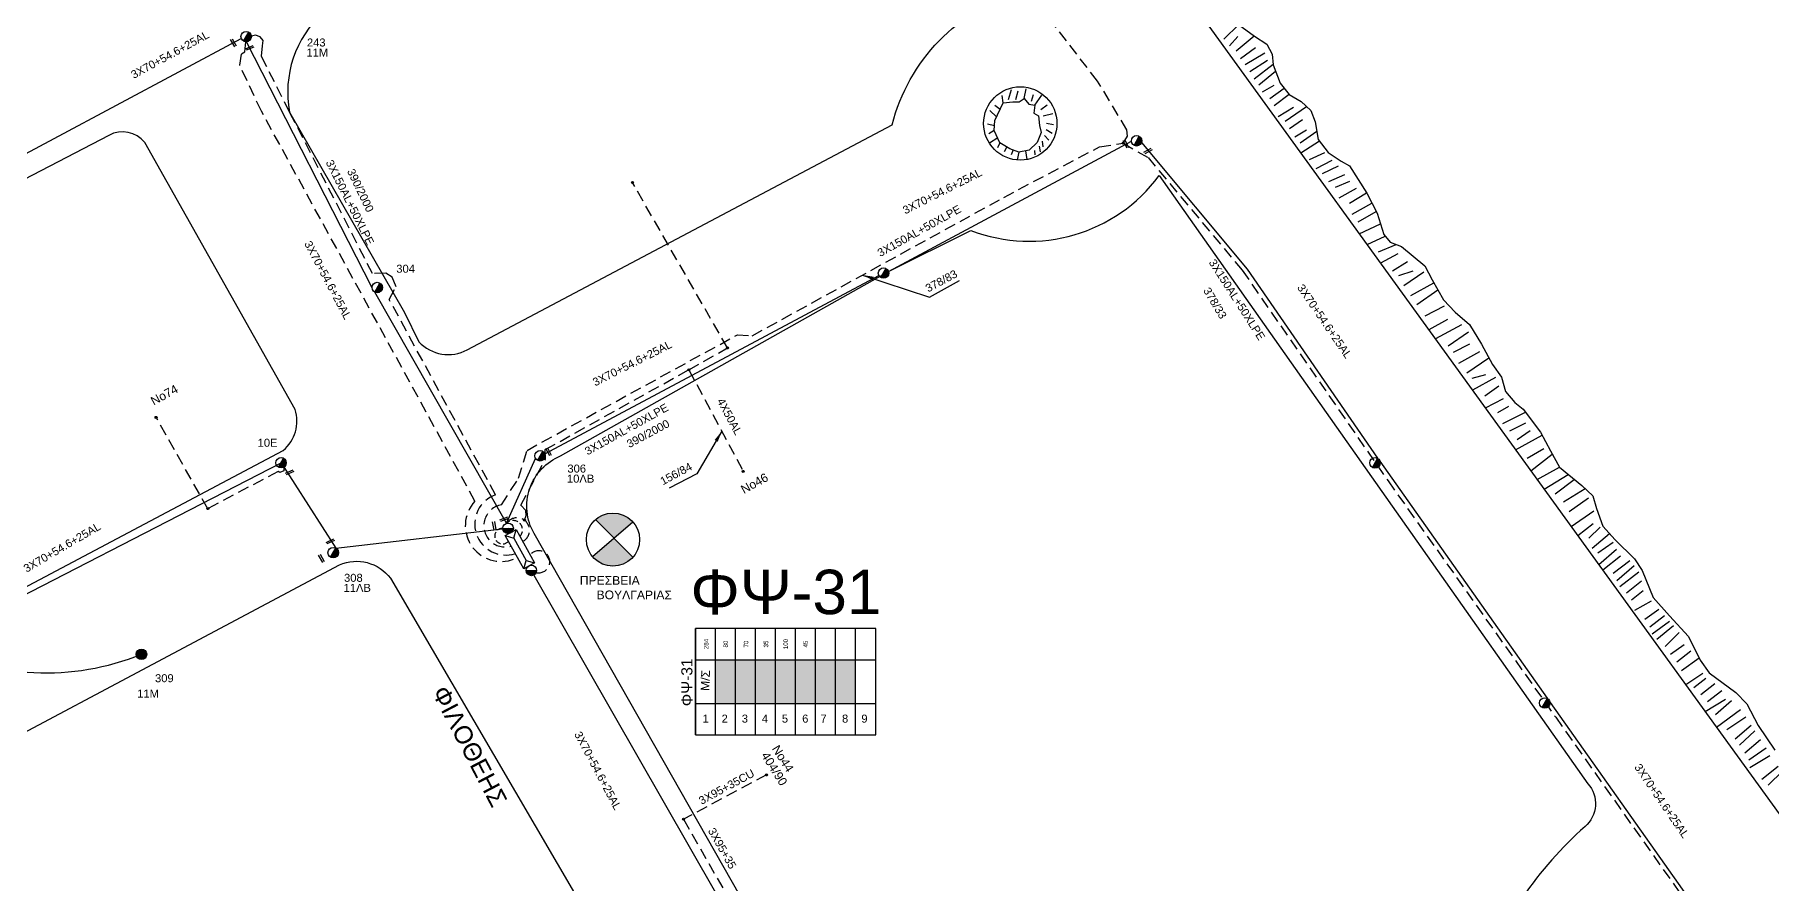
# Model space of a CAD drawing. Header units: millimetres. Extents: x 912 to 3023, y 735 to 1796.
# Drawn here: x 1245.8 to 1636.4, y 964.4 to 1155.2 of the extents above; entities that cross this region are included whole.
import ezdxf
from ezdxf.enums import TextEntityAlignment as Align

# ---------------------------------------------------------------- set-up
doc = ezdxf.new("R2010")
doc.units = ezdxf.units.MM
doc.linetypes.add('DASHED', pattern=[19.05, 12.7, -6.35])
for name, color, linetype in [('Άγνωστα', 7, 'Continuous'), ('Ασφαλειοκιβώτια Χ.Τ 9 αναχωρήσεων', 7, 'Continuous'), ('Επιγραφές - Σχήματα', 7, 'Continuous'), ('Καλώδια ΧΤ   3x150AL+50XLPE', 7, 'DASHED'), ('Καλώδια ΧΤ   3x95+35 CU', 7, 'DASHED'), ('Μηχανική τομή', 7, 'Continuous'), ('Στύλος Ξύλινος', 7, 'Continuous'), ('Στύλος Ξύλινος @ 1', 7, 'Continuous'), ('Στύλος ΦΜ', 7, 'Continuous'), ('Στύλος ΦΜ @ 1', 7, 'Continuous'), ('Συνδέσεις', 7, 'Continuous'), ('Συνεστραμμένα ΧΤ   3x70+54.6+25 AL', 7, 'SYN_LINE'), ('Υποσταθμός εναέριος 2 στύλων', 7, 'Continuous'), ('Υποσταθμός πόλεως', 7, 'Continuous'), ('Υπόβαθρο ΔΕΗ', 7, 'Continuous'), ('Υπόγεια καλώδια Δικτύου ΧΤ και Παρ. ΧΤ - 3X150+70 AL', 7, 'DASHED'), ('Υπόγεια καλώδια Παροχών ΧΤ   4x50AL', 7, 'DASHED')]:
    doc.layers.add(name, color=color, linetype=linetype)
doc.styles.get("Standard").update_dxf_attribs({"font": 'ARIAL.TTF'})
doc.linetypes.add('SYN_LINE', pattern='A,0.5,-0.0001,["/\\/\\/\\/",Standard,S=0.1,R=0,X=0,Y=-0.05],-0.25', length=0.7501)
doc.dimstyles.new('ISO-25', dxfattribs={"dimtxt": 2.5, "dimasz": 2.5, "dimexe": 1.25, "dimexo": 0.625, "dimtad": 1, "dimtxsty": 'Standard', "dimcen": 2.5, "dimadec": 0, "dimazin": 0, "dimtfac": 1, "dimtmove": 0, "dimatfit": 3, "dimfxl": 1, "dimarcsym": 0})

# ---------------------------------------------------------------- blocks, each defined once
blk = doc.blocks.new('ΥΠΑΡΧΩΝ ΤΣΙΜΕΝΤΕΝΙΟΣ ΣΤΥΛΟΣ')
at = {"layer": 'Στύλος ΦΜ'}
blk.add_hatch(color=7, dxfattribs=at).paths.add_polyline_path([(-1.29, -2.28, 0.574793), (2.62, 0, 0.268822), (1.3, 2.27)])
at = {"layer": 'Στύλος ΦΜ', "color": 7}
blk.add_line((-1.29, -2.28), (1.3, 2.27), dxfattribs=at)
blk.add_circle((0, 0), 2.62, dxfattribs=at)
at = {"layer": 'Στύλος ΦΜ', "flags": 4}
for tag, p in [('ΑΡΙΘΜΟΣ', (-4.68, 8.05)), ('ΤΥΠΟΣ', (-4.91, 3.03))]:
    blk.add_attdef(tag, p, '', height=4, dxfattribs=at)
blk = doc.blocks.new('ΜΗΧΑΝΙΚΗ ΤΟΜΗ')
at = {"layer": 'Μηχανική τομή', "ltscale": 40}
for p, q in [((-1.89, 0.78), (1.89, 0.78)), ((1.89, 0), (-1.89, 0))]:
    blk.add_line(p, q, dxfattribs=at)
blk = doc.blocks.new('ΥΠΟΣΤΑΘΜΟΣ ΕΝΑΕΡΙΟΣ ΕΠΙ 2 ΣΤΥΛΩΝ')
at = {"layer": 'Υποσταθμός εναέριος 2 στύλων', "linetype": 'Continuous'}
for points in [[(-11.97, -2.11, 0.574793), (-8.45, -0.07, 0.268822), (-9.64, 1.98)], [(9.68, -2.15, 0.574793), (13.19, -0.1, 0.268822), (12.01, 1.95)]]:
    blk.add_hatch(color=256, dxfattribs=at).paths.add_polyline_path(points)
for p, q in [((-11.97, -2.11), (-9.64, 1.98)), ((9.68, -2.15), (12.01, 1.95))]:
    blk.add_line(p, q, dxfattribs=at)
for centre in [(-10.81, -0.07), (10.84, -0.1)]:
    blk.add_circle(centre, 2.36, dxfattribs=at)
at = {"layer": 'Υποσταθμός πόλεως', "linetype": 'Continuous', "ltscale": 40}
blk.add_lwpolyline([(-8.57, 2.82), (8.57, 2.82), (8.57, -2.82), (-8.57, -2.82)], close=True, dxfattribs=at)
for points in [[(-5.75, 0), (-8.57, 2.82)], [(-8.57, -2.82), (-5.75, 0)], [(-5.75, 0), (5.75, 0)], [(5.75, 0), (8.57, 2.82)], [(8.57, -2.82), (5.75, 0)]]:
    blk.add_lwpolyline(points, dxfattribs=at)
at = {"layer": 'Υποσταθμός εναέριος 2 στύλων', "ltscale": 40, "flags": 1}
for tag, p in [('ΜΕΤΑΣΧΗΜΑΤΙΣΜΟΣ', (14.09, 2.51)), ('ΙΣΧΥΣ', (14.07, -0.28)), ('ΑΡΙΘΜΟΣ', (14.19, -3))]:
    blk.add_attdef(tag, p, '', height=1.8, dxfattribs=at)
blk = doc.blocks.new('_ΣΥΝΔΕΣΗ')
at = {"layer": 'Συνδέσεις', "linetype": 'SYN_LINE', "ltscale": 40}
blk.add_hatch(color=256, dxfattribs=at).paths.add_polyline_path([(0.5, -0.01, 1), (-0.5, -0.01, 1)])
at = {"layer": 'Συνδέσεις'}
blk.add_circle((0, -0.01), 0.5, dxfattribs=at)
blk = doc.blocks.new('ΑΣΦΑΛΕΙΟΚΙΒΩΤΙΟ ΥΠΟΣΤΑΘΜΟΥ 9 ΑΝΑΧΩΡΗΣΕΩΝ')
at = {"layer": 'Ασφαλειοκιβώτια Χ.Τ 9 αναχωρήσεων', "ltscale": 40}
for p, q in [((-23.8, 40.36), (24.02, 40.36)), ((-9.72, 40.36), (-9.72, -40.64)), ((9.94, 40.36), (9.94, -40.64)), ((-23.8, 31.36), (24.02, 31.36)), ((-23.8, 22.36), (24.02, 22.36)), ((-23.8, 13.36), (24.02, 13.36)), ((-23.8, 4.36), (24.02, 4.36)), ((-23.8, -4.64), (24.02, -4.64)), ((-23.8, -13.64), (24.02, -13.64)), ((-23.8, -22.64), (24.02, -22.64)), ((-23.8, -31.64), (24.02, -31.64))]:
    blk.add_line(p, q, dxfattribs=at)
at = {"layer": 'Ασφαλειοκιβώτια Χ.Τ 9 αναχωρήσεων'}
blk.add_lwpolyline([(-23.8, -40.64), (24.02, -40.64), (24.02, 40.36), (-23.8, 40.36)], close=True, dxfattribs=at)
for s, p in [('1', (-18.29, 37.24)), ('2', (-18.29, 28.67)), ('3', (-18.29, 19.6)), ('4', (-18.29, 10.58)), ('5', (-18.29, 1.57)), ('6', (-18.29, -7.57)), ('7', (-18.29, -15.81)), ('8', (-18.29, -25.5)), ('9', (-18.29, -34.19))]:
    blk.add_text(s, height=3.6, rotation=270, dxfattribs=at).set_placement(p)
at = {"layer": 'Ασφαλειοκιβώτια Χ.Τ 9 αναχωρήσεων', "ltscale": 40}
for tag, height, p in [('ΟΝΟΜΑ', 5, (-0.16, 44.31)), ('ΚΕΙΜΕΝΟ 1', 2, (17.06, 35.59)), ('ΚΕΙΜΕΝΟ 2', 2, (17.06, 26.88)), ('ΚΕΙΜΕΝΟ 3', 2, (17.06, 17.69)), ('ΚΕΙΜΕΝΟ 4', 2, (17.06, 8.71)), ('ΚΕΙΜΕΝΟ 5', 2, (17.06, -0.13)), ('ΚΕΙΜΕΝΟ 6', 2, (17.06, -9.05)), ('ΚΕΙΜΕΝΟ 7', 2, (17.06, -18.13)), ('ΚΕΙΜΕΝΟ 8', 2, (17.06, -26.85)), ('ΚΕΙΜΕΝΟ 9', 2, (17.06, -35.99)), ('ΣΧ', 2, (-0.1, -42.64))]:
    blk.add_attdef(tag, text='', height=height, dxfattribs=at).set_placement(p, align=Align.MIDDLE_CENTER)
blk = doc.blocks.new('ΥΠΑΡΧΩΝ ΞΥΛΙΝΟΣ ΣΤΥΛΟΣ')
at = {"layer": 'Στύλος Ξύλινος'}
h = blk.add_hatch(color=7, dxfattribs=at)
h.paths.add_polyline_path([(-2.62, 0, 0.270008), (-1.29, -2.28), (1.3, 2.27, 0.576266)])
h.paths.add_polyline_path([(-1.29, -2.28, 0.574793), (2.62, 0, 0.268822), (1.3, 2.27)])
at = {"layer": 'Στύλος Ξύλινος', "color": 7}
blk.add_line((-1.29, -2.28), (1.3, 2.27), dxfattribs=at)
blk.add_circle((0, 0), 2.62, dxfattribs=at)
at = {"layer": 'Στύλος Ξύλινος', "flags": 4}
for tag, p in [('ΑΡΙΘΜΟΣ', (-4.91, 8.6)), ('ΤΥΠΟΣ', (-4.85, 3.39))]:
    blk.add_attdef(tag, p, '', height=4, dxfattribs=at)

msp = doc.modelspace()

# ---------------------------------------------------------------- hatches: boundary and pattern name
at = {"layer": 'Ασφαλειοκιβώτια Χ.Τ 9 αναχωρήσεων'}
for color, points in [(27, [(1403.44, 1014.62), (1398.94, 1014.62), (1398.94, 1004.8), (1403.44, 1004.8)]), (62, [(1407.94, 1014.62), (1403.44, 1014.62), (1403.44, 1004.8), (1407.94, 1004.8)]), (85, [(1412.44, 1014.62), (1407.94, 1014.62), (1407.94, 1004.8), (1412.44, 1004.8)]), (6, [(1416.94, 1014.62), (1412.44, 1014.62), (1412.44, 1004.8), (1416.94, 1004.8)]), (133, [(1421.44, 1014.62), (1416.94, 1014.62), (1416.94, 1004.8), (1421.44, 1004.8)]), (30, [(1425.94, 1014.62), (1421.44, 1014.62), (1421.44, 1004.8), (1425.94, 1004.8)]), (173, [(1430.44, 1014.62), (1425.94, 1014.62), (1425.94, 1004.8), (1430.44, 1004.8)])]:
    msp.add_hatch(color=color, dxfattribs=at).paths.add_polyline_path(points)
at = {"layer": 'Επιγραφές - Σχήματα'}
h = msp.add_hatch(color=1, dxfattribs=at)
h.paths.add_polyline_path([(1376.06, 1042.01), (1380.3, 1045.65, 0.410809), (1371.91, 1046.17)])
h.paths.add_polyline_path([(1371.24, 1037.86, 0.461753), (1380.33, 1037.72), (1376.06, 1042.01)])

# ---------------------------------------------------------------- linework, layer by layer
at = {"layer": 'Άγνωστα', "color": 133, "linetype": 'DASHED', "ltscale": 0.2}
msp.add_lwpolyline([(1354.33, 1037.64, -0.841113), (1344.8, 1050.32), (1296.76, 1138.02), (1291.87, 1148.39), (1292.25, 1150.96), (1293.05, 1151.38), (1293.25, 1153.64)], format="xyb", dxfattribs=at)
at = {"layer": 'Άγνωστα', "color": 6, "linetype": 'DASHED', "ltscale": 0.2}
msp.add_lwpolyline([(1301.78, 1057.96), (1301.81, 1057.11), (1300.86, 1056.77), (1300.49, 1057), (1284.69, 1048.63), (1273.04, 1069.18)], dxfattribs=at)
at = {"layer": 'Άγνωστα', "color": 27, "linetype": 'DASHED', "ltscale": 0.2}
msp.add_lwpolyline([(1391.73, 978.77), (1401.7, 961.25), (1406.04, 953.11)], dxfattribs=at)
at = {"layer": 'Επιγραφές - Σχήματα', "color": 1}
for points in [[(1371.24, 1037.86), (1380.3, 1045.65)], [(1380.33, 1037.72), (1371.91, 1046.17)]]:
    msp.add_lwpolyline(points, dxfattribs=at)
msp.add_circle((1375.84, 1041.67), 5.98, dxfattribs=at)
at = {"layer": 'Καλώδια ΧΤ   3x150AL+50XLPE', "color": 62, "ltscale": 0.2}
msp.add_lwpolyline([(1490.62, 1130.83), (1491.56, 1132.42), (1491.47, 1133.84), (1484.86, 1144.83), (1474.59, 1158.13), (1474.77, 1160.61), (1475.63, 1162.21), (1474.59, 1163.37), (1473.74, 1164.02)], dxfattribs=at)
at = {"layer": 'Καλώδια ΧΤ   3x150AL+50XLPE', "color": 30, "ltscale": 0.2}
msp.add_lwpolyline([(1353.84, 1038.54, -0.989623), (1349.42, 1051.74), (1325.52, 1095.67), (1327.04, 1098.5), (1326.19, 1100.69), (1324.76, 1101.63), (1321.72, 1101.54), (1303.1, 1137.85), (1296.74, 1150.42), (1297.03, 1152.78), (1297.13, 1153.92), (1296.47, 1154.75), (1295.45, 1155.17), (1294.49, 1154.96)], format="xyb", dxfattribs=at)
at = {"layer": 'Καλώδια ΧΤ   3x150AL+50XLPE', "color": 62, "ltscale": 0.2}
msp.add_lwpolyline([(1352.91, 1040.22, -1.06118), (1350.76, 1049.49), (1354.6, 1055.48), (1356.51, 1061.75), (1403.82, 1087.74), (1407.18, 1087.53), (1463.74, 1118.65), (1485.32, 1130.03), (1490.62, 1130.83), (1496.21, 1127.63), (1517.41, 1102.26), (1550.2, 1054.88), (1587.93, 1001.7), (1616.52, 961.25), (1623.05, 952.21), (1623.86, 951.32), (1625.16, 951.02), (1627.21, 950.14), (1628.68, 949.15), (1629.25, 947.9), (1628.97, 946.68)], format="xyb", dxfattribs=at)
at = {"layer": 'Καλώδια ΧΤ   3x150AL+50XLPE', "color": 173, "ltscale": 0.2}
msp.add_lwpolyline([(1355.93, 1046.04), (1356.34, 1047.06), (1356.27, 1048.21), (1355.15, 1049.44), (1360.67, 1059.8), (1360.62, 1061.92), (1392.91, 1079.89), (1401.61, 1084.78), (1380.22, 1122.02)], dxfattribs=at)
at = {"layer": 'Καλώδια ΧΤ   3x150AL+50XLPE', "color": 6, "linetype": 'DASHED', "ltscale": 0.1}
msp.add_arc((1351, 1042.46), 1.76, 88.6635, 318.2825, dxfattribs=at)
at = {"layer": 'Καλώδια ΧΤ   3x150AL+50XLPE', "color": 173, "ltscale": 0.2}
msp.add_arc((1354.26, 1043.77), 2.81, 297.0798, 146.1467, dxfattribs=at)
at = {"layer": 'Καλώδια ΧΤ   3x150AL+50XLPE', "color": 85, "linetype": 'DASHED', "ltscale": 0.1}
msp.add_arc((1353.4, 1043.86), 2.09, 316.1688, 134.8535, dxfattribs=at)
at = {"layer": 'Καλώδια ΧΤ   3x150AL+50XLPE', "color": 27, "ltscale": 0.2}
msp.add_arc((1359.15, 1036.68), 2.48, 256.5755, 141.038, dxfattribs=at)
at = {"layer": 'Καλώδια ΧΤ   3x95+35 CU', "color": 27, "ltscale": 0.2}
msp.add_lwpolyline([(1410.36, 988.73), (1391.73, 978.77), (1391.73, 978.77)], dxfattribs=at)
at = {"layer": 'Συνεστραμμένα ΧΤ   3x70+54.6+25 AL', "color": 85, "ltscale": 20}
for points in [[(1222.02, 1116.94), (1292.22, 1154.4)], [(1321.64, 1098.34), (1293.42, 1153.64)], [(1351.92, 1045.34), (1322.29, 1097.31)]]:
    msp.add_lwpolyline(points, dxfattribs=at)
at = {"layer": 'Συνεστραμμένα ΧΤ   3x70+54.6+25 AL', "color": 173, "ltscale": 20}
for points in [[(1437.84, 1101.97), (1492.46, 1131.31)], [(1360.53, 1060.97), (1435.65, 1101.11)], [(1351.92, 1045.34), (1358.41, 1059.95)]]:
    msp.add_lwpolyline(points, dxfattribs=at)
at = {"layer": 'Συνεστραμμένα ΧΤ   3x70+54.6+25 AL', "color": 62, "ltscale": 20}
for points in [[(1494.75, 1131.01), (1518.52, 1102.49), (1547.83, 1059.96)], [(1548.38, 1059.32), (1585.99, 1005.98)], [(1586.65, 1005.04), (1617.64, 961.25), (1628.19, 946.54)]]:
    msp.add_lwpolyline(points, dxfattribs=at)
at = {"layer": 'Συνεστραμμένα ΧΤ   3x70+54.6+25 AL', "color": 6, "linetype": 'SYN_LINE', "ltscale": 20}
msp.add_lwpolyline([(1196.98, 977.09), (1221.89, 1018.14), (1301.17, 1058.97), (1313.48, 1039.76), (1352.26, 1044.21)], dxfattribs=at)
at = {"layer": 'Συνεστραμμένα ΧΤ   3x70+54.6+25 AL', "color": 27, "ltscale": 20}
msp.add_lwpolyline([(1358.04, 1033.7), (1404.86, 951.93), (1404.86, 951.93)], dxfattribs=at)
at = {"layer": 'Συνεστραμμένα ΧΤ   3x70+54.6+25 AL', "color": 6, "linetype": 'SYN_LINE', "ltscale": 20}
msp.add_arc((1248.3, 1069.03), 57.33, 242.5705, 291.9847, dxfattribs=at)
at = {"layer": 'Υπόβαθρο ΔΕΗ'}
for points in [[(1834.41, 758.94), (1821.03, 802.28), (1798.88, 865.77), (1782.38, 913.73), (1765.95, 961.25), (1718.18, 1098.88), (1695.71, 1163.2), (1693.58, 1166.2), (1688.52, 1169.44), (1541.01, 1280.5, 0.331413), (1528.34, 1280.56), (1459.78, 1241.47, 0.491397), (1457.93, 1228.25), (1501.01, 1169.44), (1651.75, 961.25), (1694.09, 901.76), (1747.28, 826.22), (1788.14, 766.69)], [(1580.48, 961.25, 0.029261), (1572.27, 949.17), (1510.67, 915.03), (1462.71, 888.2, -0.443865), (1442.8, 892.72), (1433.86, 908.63), (1404.63, 961.25), (1358.09, 1043.06, -0.453109), (1364.06, 1060.51), (1437.84, 1101.97), (1456.37, 1111.23, 0.337857), (1498.71, 1123.55), (1595.17, 986.77, -0.418846), (1594.52, 977.14, 0.058662), (1580.48, 961.25)]]:
    msp.add_lwpolyline(points, format="xyb", dxfattribs=at)
for points in [[(1467.76, 1164.9), (1430.45, 1218.88, 0.382493), (1420.34, 1220.24), (1327.52, 1169.44), (1310.57, 1160.17, 0.261674), (1303.1, 1137.85), (1328.92, 1092.78), (1332.17, 1086.18, 0.339954), (1343.07, 1084.36), (1438.65, 1135, -0.26783), (1467.76, 1164.9)], [(1184.56, 999.69), (1184.56, 999.69), (1301.65, 1061.74, 0.304729), (1304.33, 1070.96), (1270.5, 1130.99, 0.363376), (1262.44, 1132.61), (1159.34, 1079.03), (1116.89, 1056.94, 0.417466), (1111.55, 1039.69), (1138.03, 981.72, 0.328495), (1144.18, 979.3, -0.324226)], [(1367.7, 961.25), (1416.42, 877.22, -0.366429), (1409.48, 859.16), (1356.51, 830.15), (1320.53, 810.54), (1274.51, 785.5, 0.403489), (1232.14, 770.3), (1178.9, 887.81), (1155.91, 937.02, -0.332738), (1159.27, 953.17, 0.290662), (1188.21, 961.25, 0.121029), (1196.41, 973.3), (1314.31, 1036.03, -0.343106), (1325.8, 1033)]]:
    msp.add_lwpolyline(points, format="xyb", close=True, dxfattribs=at)
for points in [[(1513.3, 1154.26), (1516.62, 1157.52)], [(1516.55, 1157.57), (1520.13, 1154.96), (1522.92, 1153.14), (1524.15, 1150.91), (1524.37, 1148.51), (1525.91, 1144.35), (1527.98, 1141.79), (1530.64, 1140.23), (1532.82, 1138.17), (1533.85, 1135.68), (1534.5, 1131.66), (1536.75, 1128.73), (1539.63, 1126.82), (1541.54, 1125.75), (1545.44, 1119.58), (1547.74, 1115.14), (1549.24, 1110.33), (1550.7, 1108.61), (1553.2, 1107.58), (1558.49, 1103.25), (1560.11, 1100.14), (1562.71, 1095.59), (1565.34, 1092.81), (1568.52, 1090.08), (1571.21, 1085.63), (1573.71, 1081.03), (1575.7, 1078.22), (1576.67, 1074.98), (1578.71, 1072.52), (1580.63, 1071), (1584.49, 1065.86), (1586.79, 1061.61), (1588.77, 1057.95), (1593.77, 1053.85), (1596.27, 1051.52), (1597.08, 1048.7), (1598.51, 1044.7), (1601.3, 1041.62), (1605.69, 1037.33), (1607.37, 1034.7), (1609.89, 1028.64), (1613.51, 1024.5), (1617.84, 1019.85), (1620.43, 1014.57), (1622.46, 1011.73), (1628.47, 1007.25), (1630.91, 1004.7), (1633.5, 999.82), (1637.21, 994.33)], [(1514.56, 1152.77), (1516.45, 1154.82)], [(1516.04, 1151.65), (1520.06, 1155.01)], [(1517.03, 1149.9), (1520.42, 1152.36)], [(1518.1, 1148.54), (1522.49, 1151.17)], [(1519.14, 1146.95), (1523.12, 1149.5)], [(1520.1, 1145.31), (1524.37, 1148.59)], [(1521.12, 1143.97), (1524.92, 1147.04)], [(1470.71, 1139.4), (1470.54, 1137.58), (1471.58, 1136.97), (1471.8, 1134.85), (1472.19, 1133.25), (1471.28, 1131.04), (1469.45, 1129.3), (1467.16, 1128.83), (1465.16, 1129.61), (1462.91, 1130.91), (1461.61, 1133.68), (1461.78, 1135.98), (1463.65, 1139.92), (1465.77, 1140.18), (1467.2, 1140.14), (1468.33, 1140.87), (1469.41, 1139.66), (1470.71, 1139.4)], [(1463.65, 1139.92), (1463.43, 1141.58)], [(1464.8, 1140.71), (1465.5, 1142.93)], [(1466.51, 1140.65), (1467, 1142.66)], [(1468.33, 1140.87), (1468.79, 1143.04)], [(1470, 1140.33), (1470.48, 1141.8)], [(1470.71, 1139.4), (1472.32, 1141.65)], [(1521.94, 1142.37), (1524.57, 1143.93)], [(1523.61, 1140.87), (1526.82, 1143.22)], [(1524.57, 1139.31), (1527.93, 1141.85)], [(1462.15, 1136.75), (1460.62, 1138.18)], [(1462.93, 1138.4), (1461.77, 1139.35)], [(1472.06, 1138.45), (1473.49, 1139.49)], [(1472.62, 1136.97), (1474.83, 1137.54)], [(1525.51, 1136.83), (1528.91, 1138.97)], [(1527.07, 1135.79), (1531.83, 1139.1)], [(1461.69, 1134.75), (1460.13, 1135.1)], [(1461.61, 1133.68), (1460.4, 1132.98)], [(1473.27, 1133.94), (1474.61, 1133.07)], [(1473.36, 1135.33), (1474.96, 1135.07)], [(1528.03, 1134.17), (1530.99, 1136.17)], [(1529.27, 1132.27), (1531.87, 1133.86)], [(1530.42, 1130.96), (1534.19, 1133.57)], [(1462.39, 1132.02), (1460.52, 1130.87)], [(1462.91, 1130.91), (1462.37, 1129.84)], [(1464.48, 1130), (1463.84, 1128.88)], [(1465.87, 1129.33), (1465.4, 1128.24)], [(1468.62, 1129.13), (1468.93, 1127.15)], [(1470.66, 1129.21), (1470.78, 1128.21)], [(1471.73, 1130.15), (1471.97, 1128.91)], [(1472.36, 1131.34), (1472.53, 1130)], [(1472.92, 1132.6), (1473.88, 1131.51)], [(1534.79, 1131.29), (1530.58, 1128.6)], [(1467.16, 1128.83), (1466.79, 1127.07)], [(1532.53, 1127.17), (1535.96, 1128.76)], [(1534.04, 1125.17), (1537.65, 1127.04)], [(1535.46, 1124.05), (1539.08, 1125.75)], [(1536.92, 1122.23), (1540.46, 1123.82)], [(1538.4, 1120.95), (1541.58, 1122.34)], [(1539.22, 1118.56), (1543.11, 1120.7)], [(1541.52, 1117.39), (1545.38, 1119.67)], [(1542.13, 1114.91), (1546.58, 1117.38)], [(1543.48, 1113.16), (1547.57, 1115.48)], [(1543.71, 1110.47), (1548.51, 1112.68)], [(1545.48, 1108.03), (1549.55, 1109.97)], [(1548.06, 1106.38), (1552.03, 1108.06)], [(1552.44, 1105.93), (1548.51, 1103.83)], [(1551.21, 1102.13), (1554.58, 1104.21)], [(1552.62, 1101.05), (1555.85, 1102.12)], [(1553.77, 1098.86), (1558.29, 1101.93)], [(1555.3, 1096.58), (1560.5, 1099.45)], [(1556.7, 1094.56), (1561.42, 1097.85)], [(1558.57, 1092.04), (1562.88, 1094.24)], [(1563.59, 1091.2), (1559.36, 1088.85)], [(1566.76, 1089.98), (1560.85, 1086.8)], [(1563.71, 1085.29), (1568.32, 1088.42)], [(1564.97, 1083.81), (1568.6, 1085.68)], [(1566.17, 1081.35), (1570.84, 1083.96)], [(1567.96, 1079.19), (1572.86, 1082.6)], [(1569.1, 1077.96), (1572.2, 1078.82)], [(1574.38, 1078.15), (1569.2, 1075.27)], [(1571.99, 1073.99), (1575.13, 1076.26)], [(1576.08, 1073.31), (1572.09, 1071.27)], [(1574.94, 1070.27), (1577.37, 1071.66)], [(1576.05, 1067.82), (1581.14, 1070.32)], [(1577.6, 1066.15), (1581.22, 1067.93)], [(1578.9, 1061.87), (1584.86, 1065.17)], [(1582.21, 1066.12), (1579.29, 1064.15)], [(1581.5, 1059.99), (1585.22, 1062.17)], [(1582.33, 1057.13), (1587.16, 1060.92)], [(1583.73, 1055.19), (1588.77, 1057.95)], [(1585.33, 1052.99), (1590.72, 1056.35)], [(1587.78, 1051.99), (1592.09, 1055.23)], [(1589.71, 1050.18), (1594.52, 1053.15)], [(1590.92, 1047.96), (1595.31, 1051.09)], [(1596.51, 1048.08), (1591.42, 1044.58)], [(1596.36, 1045.19), (1592.93, 1042.49)], [(1595.41, 1041.97), (1597.9, 1044.49)], [(1596.12, 1039.78), (1600.03, 1043.03)], [(1597.38, 1038.67), (1600.82, 1041.1)], [(1601.62, 1039.44), (1597.65, 1035.98)], [(1602.51, 1037.96), (1598.52, 1034.77)], [(1600.89, 1034.12), (1604.63, 1036.97)], [(1601.65, 1032.49), (1605.56, 1035.87)], [(1602.36, 1031.14), (1606.66, 1034.45)], [(1603.84, 1029.71), (1607.25, 1032.42)], [(1604.98, 1028.15), (1607.59, 1030.21)], [(1605.71, 1025.78), (1609.49, 1027.93)], [(1607.96, 1023.74), (1611.13, 1026.01)], [(1609.13, 1022.08), (1612.42, 1024.6)], [(1609.65, 1020.46), (1613.5, 1023.31)], [(1614.42, 1022.3), (1610.7, 1019.2)], [(1615.69, 1020.81), (1612.55, 1017.59)], [(1616.85, 1017.99), (1613.72, 1015.81)], [(1615.19, 1014.18), (1618.33, 1016.67)], [(1616.23, 1012.23), (1620.17, 1015.09)], [(1621.04, 1011.53), (1617.2, 1008.98)], [(1619.03, 1008.43), (1621.69, 1010.49)], [(1620.58, 1006.85), (1623.7, 1009.27)], [(1626.09, 1005.74), (1621.56, 1002.96)], [(1622.1, 1005.24), (1625.29, 1007.7)], [(1623.84, 1002.36), (1627.44, 1005.48)], [(1629.5, 1003.37), (1624.1, 999.44)], [(1626.39, 998.92), (1630.71, 1001.82)], [(1631.92, 999.86), (1628.32, 996.8)], [(1629.26, 995.45), (1632.72, 998.68)], [(1630.5, 993.67), (1634.02, 996.67)], [(1631.39, 992.13), (1635.26, 994.83)], [(1631.63, 990.39), (1636.1, 993.09)], [(1634.27, 987.8), (1637.97, 990.69)], [(1635.7, 986.42), (1639.05, 989.63)]]:
    msp.add_lwpolyline(points, dxfattribs=at)
msp.add_circle((1467.48, 1135.29), 8.25, dxfattribs=at)
at = {"layer": 'Υπόγεια καλώδια Παροχών ΧΤ   4x50AL', "color": 173, "ltscale": 0.2}
msp.add_lwpolyline([(1392.91, 1079.89), (1405.15, 1057.03)], dxfattribs=at)

# ---------------------------------------------------------------- block references
at = {"layer": 'Ασφαλειοκιβώτια Χ.Τ 9 αναχωρήσεων', "xscale": 0.5, "yscale": 0.5, "zscale": 0.5, "rotation": 90}
msp.add_blockref('ΑΣΦΑΛΕΙΟΚΙΒΩΤΙΟ ΥΠΟΣΤΑΘΜΟΥ 9 ΑΝΑΧΩΡΗΣΕΩΝ', (1414.62, 1009.65), dxfattribs=at).add_auto_attribs({'ΟΝΟΜΑ': 'ΦΨ-31', 'ΚΕΙΜΕΝΟ 2': '80', 'ΚΕΙΜΕΝΟ 1': '284', 'ΚΕΙΜΕΝΟ 3': '70', 'ΚΕΙΜΕΝΟ 4': '35', 'ΚΕΙΜΕΝΟ 5': '100', 'ΚΕΙΜΕΝΟ 6': '45'})
at = {"layer": 'Μηχανική τομή'}
for p, xscale, yscale, zscale, rotation in [((1290.62, 1153.54), 0.5000000000002769, 0.5000000000002769, 0.5000000000002769, 120.4472056917649), ((1294.03, 1152.46), 0.5000000000004393, 0.5000000000004393, 0.5000000000004393, 202.0910860683802), ((1491.41, 1130.75), 0.5000000000004089, 0.5000000000004089, 0.5000000000004089, 117.2218004961231), ((1496.31, 1128.92), 0.5000000000001716, 0.5000000000001716, 0.5000000000001716, 29.09012602717003), ((1361.54, 1061.51), 0.5000000000004089, 0.5000000000004089, 0.5000000000004089, 117.2218004961231), ((1303.03, 1056.98), 0.5000000000002542, 0.5000000000002542, 0.5000000000002542, 204.0155802440582), ((1348.94, 1044.72), 0.500000000000484, 0.500000000000484, 0.500000000000484, 280.4124090548902), ((1351.29, 1046.46), 0.5000000000004393, 0.5000000000004393, 0.5000000000004393, 202.0910860683802), ((1312.16, 1041.44), 0.5000000000002542, 0.5000000000002542, 0.5000000000002542, 204.0155802440582), ((1310.42, 1037.56), 0.5000000000002769, 0.5000000000002769, 0.5000000000002769, 120.4472056917649)]:
    msp.add_blockref('ΜΗΧΑΝΙΚΗ ΤΟΜΗ', p, dxfattribs=dict(at, xscale=xscale, yscale=yscale, zscale=zscale, rotation=rotation))
at = {"layer": 'Στύλος Ξύλινος @ 1', "ltscale": 40}
ref = msp.add_blockref('ΥΠΑΡΧΩΝ ΞΥΛΙΝΟΣ ΣΤΥΛΟΣ', (1269.76, 1015.87), dxfattribs=dict(at, xscale=0.4499999999998181, yscale=0.4499999999998181, zscale=0.4499999999998181))
ref.add_attrib('ΤΥΠΟΣ', '11M', (1268.8, 1006.13), dxfattribs={"layer": 'Στύλος Ξύλινος', "height": 1.8, "flags": 4})
ref.add_attrib('ΑΡΙΘΜΟΣ', '309', (1272.82, 1009.59), dxfattribs={"layer": 'Στύλος Ξύλινος', "height": 1.8, "flags": 4})
at = {"layer": 'Στύλος ΦΜ @ 1', "ltscale": 40}
ref = msp.add_blockref('ΥΠΑΡΧΩΝ ΤΣΙΜΕΝΤΕΝΙΟΣ ΣΤΥΛΟΣ', (1293.32, 1154.82), dxfattribs=dict(at, xscale=0.4499999999998181, yscale=0.4499999999998181, zscale=0.4499999999998181))
ref.add_attrib('ΤΥΠΟΣ', '11M', (1306.88, 1150.34), dxfattribs={"layer": 'Στύλος ΦΜ', "height": 1.8, "flags": 4})
ref.add_attrib('ΑΡΙΘΜΟΣ', '243', (1306.99, 1152.6), dxfattribs={"layer": 'Στύλος ΦΜ', "height": 1.8, "flags": 4})
at = {"layer": 'Στύλος ΦΜ @ 1', "ltscale": 40, "xscale": 0.4499999999998181, "yscale": 0.4499999999998181, "zscale": 0.4499999999998181}
for p in [(1493.64, 1131.39), (1436.71, 1101.63), (1547.27, 1058.93), (1585.48, 1004.92)]:
    msp.add_blockref('ΥΠΑΡΧΩΝ ΤΣΙΜΕΝΤΕΝΙΟΣ ΣΤΥΛΟΣ', p, dxfattribs=at)
at = {"layer": 'Στύλος ΦΜ @ 1', "ltscale": 40}
ref = msp.add_blockref('ΥΠΑΡΧΩΝ ΤΣΙΜΕΝΤΕΝΙΟΣ ΣΤΥΛΟΣ', (1322.81, 1098.37), dxfattribs=dict(at, xscale=0.4499999999998181, yscale=0.4499999999998181, zscale=0.4499999999998181))
ref.add_attrib('ΤΥΠΟΣ', '304', (1327.09, 1101.71), dxfattribs={"layer": 'Στύλος ΦΜ', "height": 1.8, "flags": 4})
ref = msp.add_blockref('ΥΠΑΡΧΩΝ ΤΣΙΜΕΝΤΕΝΙΟΣ ΣΤΥΛΟΣ', (1301.17, 1058.97), dxfattribs=dict(at, xscale=0.4499999999998181, yscale=0.4499999999998181, zscale=0.4499999999998181))
ref.add_attrib('ΤΥΠΟΣ', '10E', (1295.9, 1062.56), dxfattribs={"layer": 'Στύλος ΦΜ', "height": 1.8, "flags": 4})
ref = msp.add_blockref('ΥΠΑΡΧΩΝ ΤΣΙΜΕΝΤΕΝΙΟΣ ΣΤΥΛΟΣ', (1359.44, 1060.52), dxfattribs=dict(at, xscale=0.4499999999998181, yscale=0.4499999999998181, zscale=0.4499999999998181))
ref.add_attrib('ΤΥΠΟΣ', '10ΛB', (1365.49, 1054.49), dxfattribs={"layer": 'Στύλος ΦΜ', "height": 1.8, "flags": 4})
ref.add_attrib('ΑΡΙΘΜΟΣ', '306', (1365.59, 1056.75), dxfattribs={"layer": 'Στύλος ΦΜ', "height": 1.8, "flags": 4})
ref = msp.add_blockref('ΥΠΑΡΧΩΝ ΤΣΙΜΕΝΤΕΝΙΟΣ ΣΤΥΛΟΣ', (1312.9, 1038.73), dxfattribs=dict(at, xscale=0.4499999999998181, yscale=0.4499999999998181, zscale=0.4499999999998181))
ref.add_attrib('ΤΥΠΟΣ', '11ΛB', (1315.23, 1029.92), dxfattribs={"layer": 'Στύλος ΦΜ', "height": 1.8, "flags": 4})
ref.add_attrib('ΑΡΙΘΜΟΣ', '308', (1315.34, 1032.18), dxfattribs={"layer": 'Στύλος ΦΜ', "height": 1.8, "flags": 4})
at = {"layer": 'Συνδέσεις', "xscale": 0.4499999999998181, "yscale": 0.4499999999998181, "zscale": 0.4499999999998181}
for p in [(1490.62, 1130.83), (1380.22, 1122.02), (1401.61, 1084.78), (1392.91, 1079.89), (1273.04, 1069.18), (1405.15, 1057.03), (1284.69, 1048.64), (1355.93, 1046.08), (1410.36, 988.73), (1391.73, 978.77)]:
    msp.add_blockref('_ΣΥΝΔΕΣΗ', p, dxfattribs=at)
at = {"layer": 'Υποσταθμός εναέριος 2 στύλων', "xscale": 0.4999999999999875, "yscale": 0.4999999999999875, "zscale": 0.4999999999999875, "rotation": 298.9938747337835}
msp.add_blockref('ΥΠΟΣΤΑΘΜΟΣ ΕΝΑΕΡΙΟΣ ΕΠΙ 2 ΣΤΥΛΩΝ', (1354.91, 1039.5), dxfattribs=at)

# ---------------------------------------------------------------- texts
at = {"layer": 'Επιγραφές - Σχήματα', "color": 7, "insert": (1393.24, 1034.9), "char_height": 10, "width": 168.3718, "attachment_point": 1}
msp.add_mtext('ΦΨ-31', dxfattribs=at)
at = {"layer": 'Επιγραφές - Σχήματα', "color": 7, "width": 168.3718, "attachment_point": 1}
for s, insert, char_height, rotation in [('{\\H1.083x;\\C256;Μ/Σ}', (1395.56, 1007.68), 1.8, 88.0043), ('ΦΙΛΟΘΕΗΣ', (1338.5, 1009.25), 4, 297.592), ('3X95+35', (1398.7, 977.08), 1.8, 299.5882)]:
    msp.add_mtext(s, dxfattribs=dict(at, insert=insert, char_height=char_height, rotation=rotation))
at = {"layer": 'Καλώδια ΧΤ   3x150AL+50XLPE', "color": 7, "char_height": 1.8, "width": 27.8484, "attachment_point": 5}
for insert, rotation in [((1316.67, 1117.52), 296.5977), ((1444.73, 1111.12), 29.1325), ((1516.22, 1095.65), 302.6818), ((1378.89, 1066.49), 29.1325)]:
    msp.add_mtext('3X150AL+50XLPE', dxfattribs=dict(at, insert=insert, rotation=rotation))
at = {"layer": 'Καλώδια ΧΤ   3x95+35 CU', "color": 7, "insert": (1394.91, 983.57), "char_height": 1.8, "width": 168.3718, "attachment_point": 1, "rotation": 28.4455}
msp.add_mtext('3X95+35CU', dxfattribs=at)
at = {"layer": 'Συνεστραμμένα ΧΤ   3x70+54.6+25 AL', "color": 7, "char_height": 1.8, "width": 168.3718, "attachment_point": 1}
for insert, rotation in [((1267.16, 1146.86), 28.7015), ((1440.79, 1116.42), 26.887), ((1307.91, 1109.11), 297.9893), ((1531.15, 1099.37), 304.4297), ((1371.03, 1077.73), 26.887), ((1243, 1035.75), 30.4157), ((1368.65, 998.77), 297.9893), ((1607.01, 991.49), 304.4297)]:
    msp.add_mtext('3X70+54.6+25AL', dxfattribs=dict(at, insert=insert, rotation=rotation))
at = {"layer": 'Υπόγεια καλώδια Δικτύου ΧΤ και Παρ. ΧΤ - 3X150+70 AL', "color": 7, "char_height": 1.8, "width": 168.3718, "attachment_point": 1}
for s, insert, rotation in [('390/2000', (1317.59, 1125.35), 295.6247), ('378/83', (1445.9, 1098.84), 28.1595), ('378/33', (1510.1, 1098.64), 300.7803), ('{\\H1.083x;\\C256;No74}', (1271.58, 1073.51), 28.8683), ('390/2000', (1378.68, 1063.83), 28.1595), ('156/84', (1386.22, 1055.46), 28.1595), ('{\\H1.083x;\\C256;No46}', (1404.35, 1053.62), 28.8683), ('{\\H1.083x;\\C256;ΠΡΕΣΒΕΙΑ\\P     ΒΟΥΛΓΑΡΙΑΣ}', (1368.38, 1033.48), 359.8937), ('{\\H1.083x;\\C256;404/90}', (1410.77, 994.17), 302.0943), ('{\\H1.083x;\\C256;No44}', (1413.17, 995.69), 302.0943)]:
    msp.add_mtext(s, dxfattribs=dict(at, insert=insert, rotation=rotation))
at = {"layer": 'Υπόγεια καλώδια Παροχών ΧΤ   4x50AL', "color": 7, "insert": (1400.75, 1073.72), "char_height": 1.8, "width": 168.3718, "attachment_point": 1, "rotation": 298.3978}
msp.add_mtext('4X50AL', dxfattribs=at)

# ---------------------------------------------------------------- leaders
at = {"layer": 'Επιγραφές - Σχήματα'}
for points in [[(1432.01, 1101.19), (1447.04, 1096.23), (1453.77, 1099.93)], [(1400.32, 1066.04), (1394.7, 1056.46), (1388.49, 1053.22)]]:
    msp.add_leader(points, dimstyle='ISO-25', override={"dimgap": 0.625, "dimtad": 0}, dxfattribs=at)

doc.saveas('drawing.dxf')
